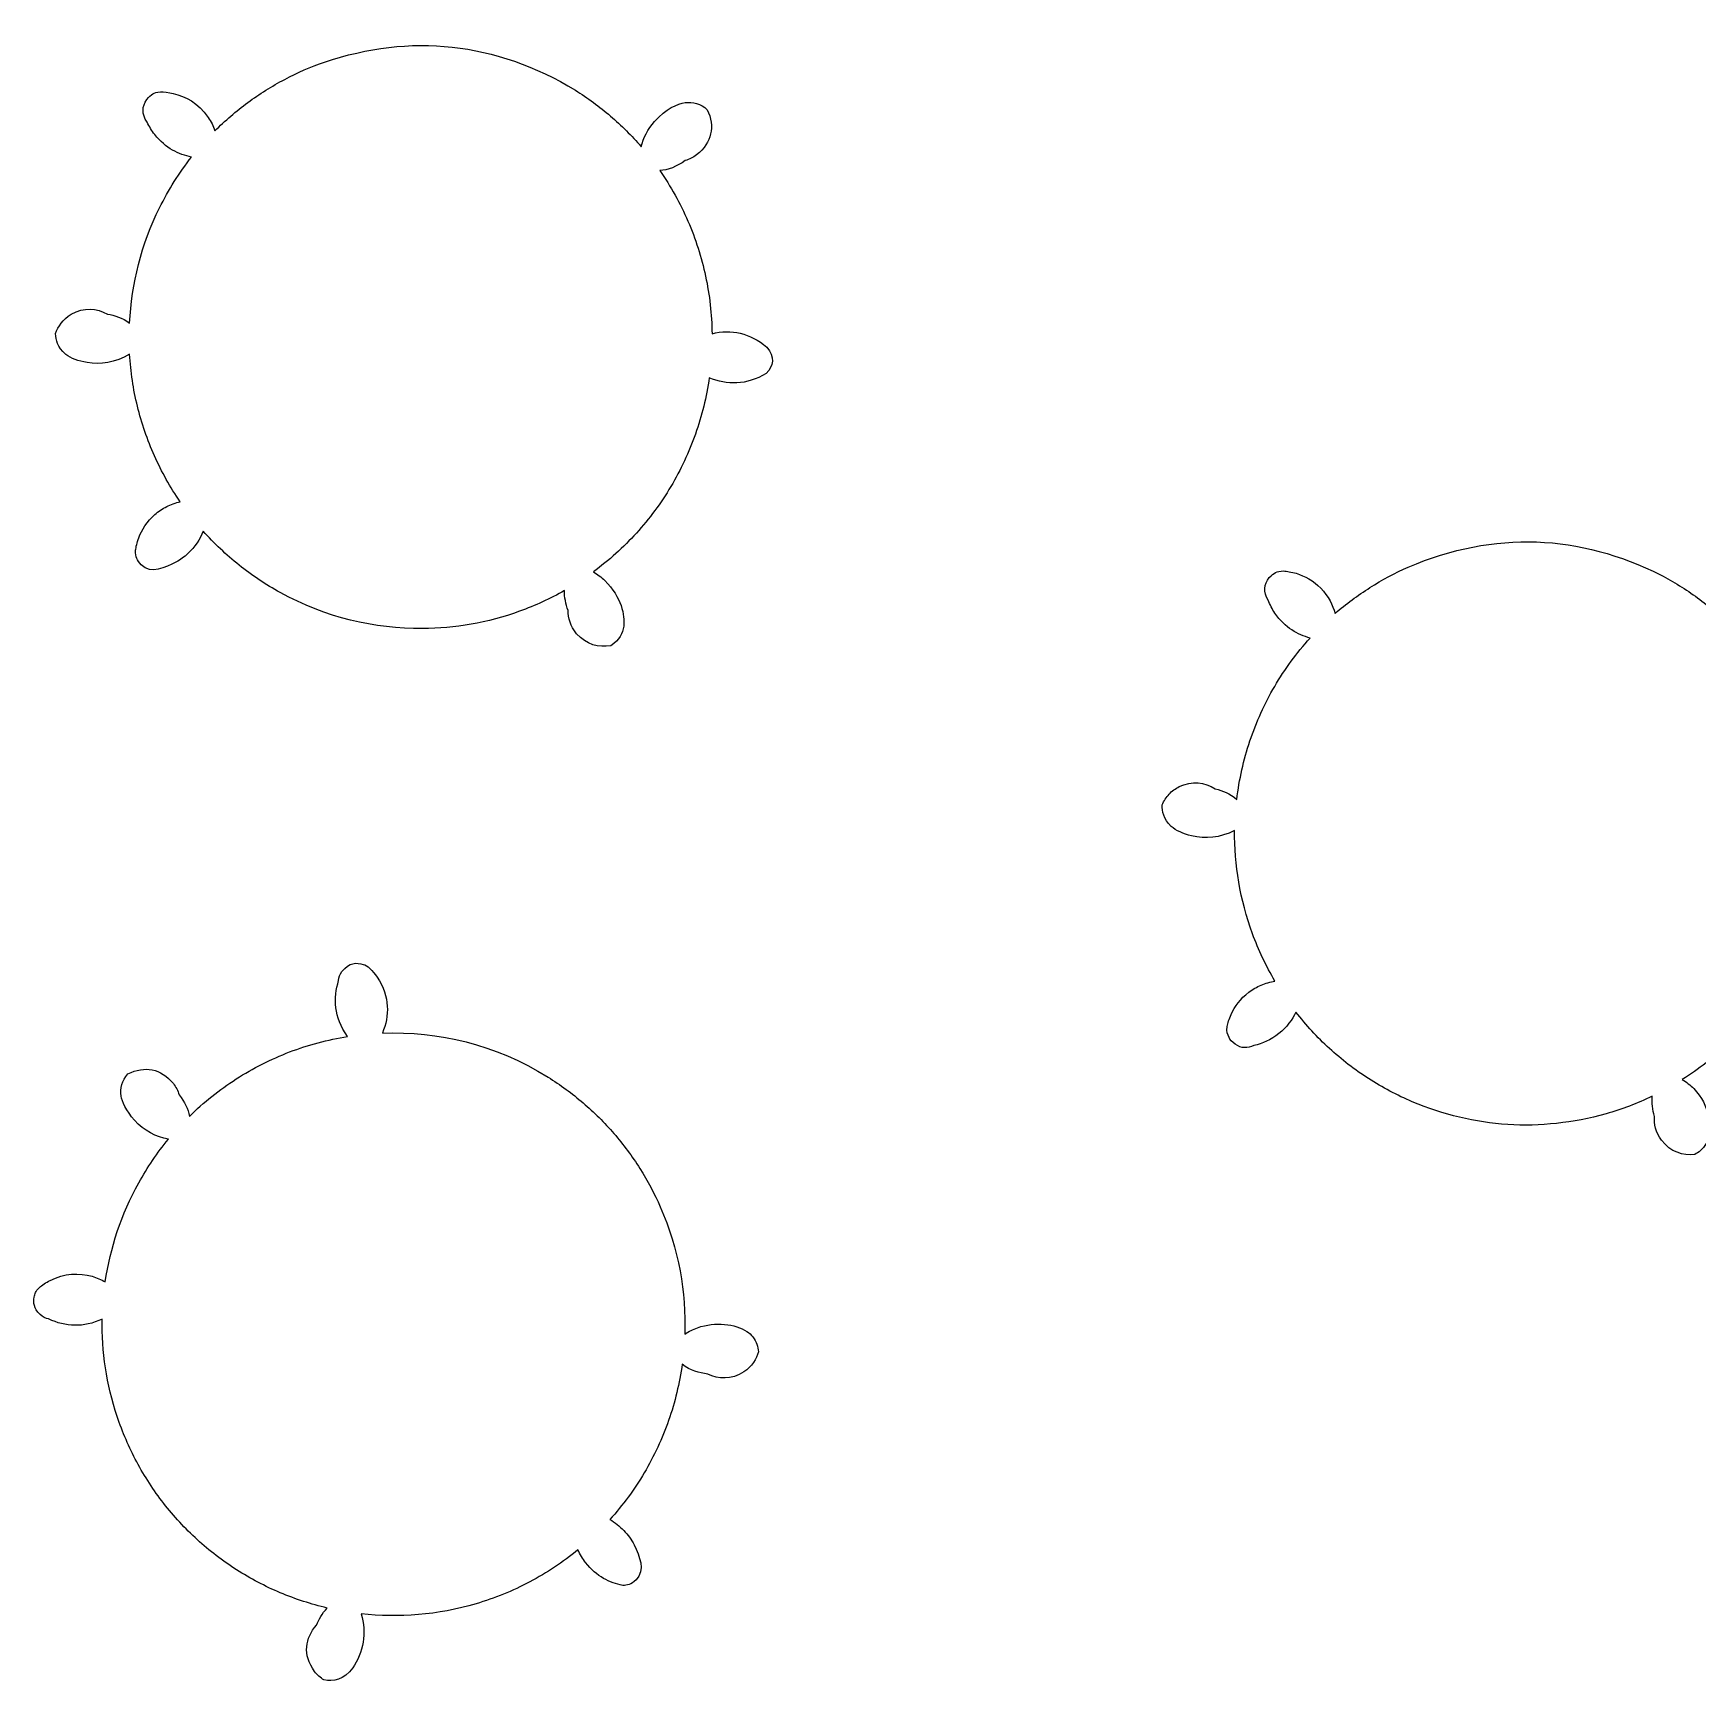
# Model space of a CAD drawing. Header units: centimetres. Extents: x -10.8 to 7.4, y -1.4 to 14.
# Drawn here: x -10.79 to -2.19, y 4.18 to 12.7 of the extents above; entities that cross this region are included whole.
import ezdxf

# ---------------------------------------------------------------- set-up
doc = ezdxf.new("R2010")
doc.units = ezdxf.units.CM
doc.header["$MEASUREMENT"] = 0
doc.layers.add('Layer 1', color=7, linetype='Continuous')

msp = doc.modelspace()

# ---------------------------------------------------------------- linework, layer by layer
at = {"layer": 'Layer 1', "lineweight": 25}
for points, knots in [([(-10.10479, 10.25446), (-10.12686, 10.24329), (-10.14753, 10.22935), (-10.16616, 10.21308), (-10.16616, 10.21308), (-10.20716, 10.17715), (-10.23356, 10.13486), (-10.2495, 10.09206), (-10.2495, 10.09206), (-10.25813, 10.06882), (-10.26394, 10.04448), (-10.26569, 10.02813), (-10.26569, 10.02813), (-10.26705, 9.99067), (-10.25952, 9.97916), (-10.2365, 9.95291), (-10.2365, 9.95291), (-10.18391, 9.90113), (-10.11549, 9.93921), (-10.05451, 9.96783), (-10.05451, 9.96783), (-10.03369, 9.97963), (-10.01423, 9.99382), (-9.9966, 10.01001), (-9.9966, 10.01001), (-9.95815, 10.04538), (-9.93238, 10.0861), (-9.91608, 10.12738), (-9.91608, 10.12738), (-9.85927, 10.06369), (-9.79706, 10.00485), (-9.73031, 9.95167), (-9.73031, 9.95167), (-9.66357, 9.89849), (-9.59229, 9.85099), (-9.51751, 9.80988), (-9.51751, 9.80988), (-9.28087, 9.68036), (-9.03093, 9.62213), (-8.781, 9.62337), (-8.781, 9.62337), (-8.61534, 9.62448), (-8.44505, 9.65306), (-8.27936, 9.71291), (-8.27936, 9.71291), (-8.19909, 9.74188), (-8.12131, 9.7777), (-8.04709, 9.81983), (-8.04709, 9.81983), (-8.04791, 9.78585), (-8.04095, 9.75117), (-8.02833, 9.71701), (-8.02833, 9.71701), (-8.02823, 9.67851), (-8.01727, 9.63589), (-7.98425, 9.59652), (-7.98425, 9.59652), (-7.93417, 9.53992), (-7.87016, 9.52341), (-7.80717, 9.535), (-7.80717, 9.535), (-7.7615, 9.56418), (-7.74644, 9.59932), (-7.74017, 9.63546), (-7.74017, 9.63546), (-7.73576, 9.69346), (-7.75033, 9.78411), (-7.83865, 9.872), (-7.83865, 9.872), (-7.85659, 9.88907), (-7.87649, 9.90404), (-7.89784, 9.91661), (-7.89784, 9.91661), (-7.81725, 9.97596), (-7.74258, 10.04329), (-7.6753, 10.11738), (-7.6753, 10.11738), (-7.60801, 10.19146), (-7.54817, 10.27226), (-7.49689, 10.3582), (-7.49689, 10.3582), (-7.44561, 10.44411), (-7.40291, 10.53518), (-7.36965, 10.62956), (-7.36965, 10.62956), (-7.33639, 10.72393), (-7.31258, 10.82164), (-7.29861, 10.92073), (-7.29861, 10.92073), (-7.20619, 10.88279), (-7.10774, 10.88104), (-7.00368, 10.94269), (-7.00368, 10.94269), (-6.96529, 10.98214), (-6.95674, 11.02879), (-7.00085, 11.07948), (-7.00085, 11.07948), (-7.08755, 11.15203), (-7.18458, 11.17383), (-7.28403, 11.14827), (-7.28403, 11.14827), (-7.28525, 11.24826), (-7.29639, 11.34812), (-7.31729, 11.4459), (-7.31729, 11.4459), (-7.33819, 11.54367), (-7.36886, 11.63936), (-7.4087, 11.73107), (-7.4087, 11.73107), (-7.44855, 11.82278), (-7.49758, 11.9105), (-7.55473, 11.99254), (-7.55473, 11.99254), (-7.51226, 11.99383), (-7.46667, 12.01212), (-7.42262, 12.04436), (-7.42262, 12.04436), (-7.40164, 12.05033), (-7.38166, 12.05999), (-7.36399, 12.07284), (-7.36399, 12.07284), (-7.28316, 12.13894), (-7.26877, 12.21906), (-7.30843, 12.30704), (-7.30843, 12.30704), (-7.34272, 12.3384), (-7.38322, 12.34884), (-7.42341, 12.34386), (-7.42341, 12.34386), (-7.46265, 12.33742), (-7.5221, 12.31272), (-7.58198, 12.24573), (-7.58198, 12.24573), (-7.61632, 12.20579), (-7.63849, 12.16077), (-7.65029, 12.11557), (-7.65029, 12.11557), (-7.69935, 12.17236), (-7.75264, 12.2255), (-7.80957, 12.27437), (-7.80957, 12.27437), (-7.86651, 12.32324), (-7.9271, 12.36785), (-7.99068, 12.4077), (-7.99068, 12.4077), (-8.40457, 12.65918), (-8.84413, 12.7021), (-9.28846, 12.55344), (-9.28846, 12.55344), (-9.3593, 12.52869), (-9.42828, 12.49863), (-9.49464, 12.46361), (-9.49464, 12.46361), (-9.56101, 12.42859), (-9.62475, 12.38861), (-9.68517, 12.3441), (-9.68517, 12.3441), (-9.74569, 12.29991), (-9.80287, 12.24903), (-9.85608, 12.19848), (-9.85608, 12.19848), (-9.86387, 12.22245), (-9.87563, 12.24542), (-9.8897, 12.26653), (-9.8897, 12.26653), (-9.94414, 12.34481), (-10.00661, 12.37538), (-10.07104, 12.39122), (-10.07104, 12.39122), (-10.09551, 12.39677), (-10.12073, 12.39927), (-10.13731, 12.39882), (-10.13731, 12.39882), (-10.17417, 12.39496), (-10.18264, 12.38854), (-10.20815, 12.35989), (-10.20815, 12.35989), (-10.23183, 12.32462), (-10.23593, 12.28491), (-10.20578, 12.24308), (-10.20578, 12.24308), (-10.19539, 12.21998), (-10.18222, 12.19812), (-10.16663, 12.17815), (-10.16663, 12.17815), (-10.10865, 12.10608), (-10.0431, 12.07569), (-9.97609, 12.06215), (-9.97609, 12.06215), (-10.04, 11.98079), (-10.09557, 11.89286), (-10.14154, 11.80017), (-10.14154, 11.80017), (-10.2356, 11.61073), (-10.28688, 11.40602), (-10.29667, 11.20357), (-10.29667, 11.20357), (-10.33495, 11.23196), (-10.37293, 11.24299), (-10.41152, 11.24992), (-10.41152, 11.24992), (-10.46679, 11.28083), (-10.53226, 11.28675), (-10.59896, 11.24892), (-10.59896, 11.24892), (-10.64247, 11.22267), (-10.66701, 11.18579), (-10.67962, 11.14912), (-10.67962, 11.14912), (-10.67722, 11.11427), (-10.67221, 11.08112), (-10.62601, 11.04093), (-10.62601, 11.04093), (-10.60071, 11.02061), (-10.56014, 11.00717), (-10.51688, 10.99921), (-10.51688, 10.99921), (-10.44677, 10.98815), (-10.37218, 10.99717), (-10.29685, 11.04204), (-10.29685, 11.04204), (-10.29143, 10.9515), (-10.27784, 10.86146), (-10.25626, 10.77338), (-10.25626, 10.77338), (-10.23468, 10.68528), (-10.20512, 10.59916), (-10.16805, 10.51637), (-10.16805, 10.51637), (-10.13098, 10.43361), (-10.08641, 10.35418), (-10.0351, 10.27941), (-10.0351, 10.27941), (-10.05924, 10.27404), (-10.08272, 10.26562), (-10.10479, 10.25446)], [0, 0, 0, 0, 0.0166667, 0.0166667, 0.0166667, 0.0166667, 0.0333333, 0.0333333, 0.0333333, 0.0333333, 0.05, 0.05, 0.05, 0.05, 0.0666667, 0.0666667, 0.0666667, 0.0666667, 0.0833333, 0.0833333, 0.0833333, 0.0833333, 0.1, 0.1, 0.1, 0.1, 0.1166667, 0.1166667, 0.1166667, 0.1166667, 0.1333333, 0.1333333, 0.1333333, 0.1333333, 0.15, 0.15, 0.15, 0.15, 0.1666667, 0.1666667, 0.1666667, 0.1666667, 0.1833333, 0.1833333, 0.1833333, 0.1833333, 0.2, 0.2, 0.2, 0.2, 0.2166667, 0.2166667, 0.2166667, 0.2166667, 0.2333333, 0.2333333, 0.2333333, 0.2333333, 0.25, 0.25, 0.25, 0.25, 0.2666667, 0.2666667, 0.2666667, 0.2666667, 0.2833333, 0.2833333, 0.2833333, 0.2833333, 0.3, 0.3, 0.3, 0.3, 0.3166667, 0.3166667, 0.3166667, 0.3166667, 0.3333333, 0.3333333, 0.3333333, 0.3333333, 0.35, 0.35, 0.35, 0.35, 0.3666667, 0.3666667, 0.3666667, 0.3666667, 0.3833333, 0.3833333, 0.3833333, 0.3833333, 0.4, 0.4, 0.4, 0.4, 0.4166667, 0.4166667, 0.4166667, 0.4166667, 0.4333333, 0.4333333, 0.4333333, 0.4333333, 0.45, 0.45, 0.45, 0.45, 0.4666667, 0.4666667, 0.4666667, 0.4666667, 0.4833333, 0.4833333, 0.4833333, 0.4833333, 0.5, 0.5, 0.5, 0.5, 0.5166667, 0.5166667, 0.5166667, 0.5166667, 0.5333333, 0.5333333, 0.5333333, 0.5333333, 0.55, 0.55, 0.55, 0.55, 0.5666667, 0.5666667, 0.5666667, 0.5666667, 0.5833333, 0.5833333, 0.5833333, 0.5833333, 0.6, 0.6, 0.6, 0.6, 0.6166667, 0.6166667, 0.6166667, 0.6166667, 0.6333333, 0.6333333, 0.6333333, 0.6333333, 0.65, 0.65, 0.65, 0.65, 0.6666667, 0.6666667, 0.6666667, 0.6666667, 0.6833333, 0.6833333, 0.6833333, 0.6833333, 0.7, 0.7, 0.7, 0.7, 0.7166667, 0.7166667, 0.7166667, 0.7166667, 0.7333333, 0.7333333, 0.7333333, 0.7333333, 0.75, 0.75, 0.75, 0.75, 0.7666667, 0.7666667, 0.7666667, 0.7666667, 0.7833333, 0.7833333, 0.7833333, 0.7833333, 0.8, 0.8, 0.8, 0.8, 0.8166667, 0.8166667, 0.8166667, 0.8166667, 0.8333333, 0.8333333, 0.8333333, 0.8333333, 0.85, 0.85, 0.85, 0.85, 0.8666667, 0.8666667, 0.8666667, 0.8666667, 0.8833333, 0.8833333, 0.8833333, 0.8833333, 0.9, 0.9, 0.9, 0.9, 0.9166667, 0.9166667, 0.9166667, 0.9166667, 0.9333333, 0.9333333, 0.9333333, 0.9333333, 0.95, 0.95, 0.95, 0.95, 0.9666667, 0.9666667, 0.9666667, 0.9666667, 1, 1, 1, 1]), ([(-4.44317, 7.77986), (-4.46598, 7.77023), (-4.48755, 7.75774), (-4.50726, 7.74279), (-4.50726, 7.74279), (-4.55139, 7.70914), (-4.58007, 7.6689), (-4.59875, 7.62781), (-4.59875, 7.62781), (-4.60894, 7.60521), (-4.61642, 7.58134), (-4.61928, 7.56515), (-4.61928, 7.56515), (-4.62391, 7.53597), (-4.61664, 7.52626), (-4.60962, 7.50864), (-4.60962, 7.50864), (-4.60105, 7.48591), (-4.55954, 7.45553), (-4.52901, 7.45673), (-4.52901, 7.45673), (-4.51324, 7.45591), (-4.49641, 7.45892), (-4.48045, 7.46699), (-4.48045, 7.46699), (-4.4377, 7.47665), (-4.39372, 7.49543), (-4.3521, 7.52853), (-4.3521, 7.52853), (-4.31064, 7.56177), (-4.28257, 7.6005), (-4.26368, 7.64008), (-4.26368, 7.64008), (-4.2114, 7.57264), (-4.15338, 7.50964), (-4.09046, 7.45199), (-4.09046, 7.45199), (-4.02754, 7.39434), (-3.9597, 7.34206), (-3.88792, 7.29589), (-3.88792, 7.29589), (-3.81616, 7.24969), (-3.74047, 7.20963), (-3.66194, 7.17624), (-3.66194, 7.17624), (-3.33759, 7.04104), (-3.00331, 7.01847), (-2.65941, 7.11383), (-2.65941, 7.11383), (-2.57733, 7.13719), (-2.49724, 7.16759), (-2.4203, 7.20447), (-2.4203, 7.20447), (-2.42353, 7.17013), (-2.41879, 7.13518), (-2.40869, 7.10065), (-2.40869, 7.10065), (-2.41136, 7.06157), (-2.40255, 7.01776), (-2.37299, 6.97738), (-2.37299, 6.97738), (-2.32468, 6.91512), (-2.26227, 6.89703), (-2.20059, 6.90383), (-2.20059, 6.90383), (-2.1804, 6.91473), (-2.16075, 6.92798), (-2.14151, 6.96068), (-2.14151, 6.96068), (-2.13471, 6.97278), (-2.12966, 6.98587), (-2.12683, 6.99937), (-2.12683, 6.99937), (-2.12061, 7.0585), (-2.11915, 7.15232), (-2.20591, 7.24448), (-2.20591, 7.24448), (-2.2234, 7.26239), (-2.24324, 7.27797), (-2.26475, 7.29075), (-2.26475, 7.29075), (-2.18027, 7.34441), (-2.10114, 7.40645), (-2.0289, 7.47572), (-2.0289, 7.47572), (-1.9567, 7.54499), (-1.8914, 7.62148), (-1.83433, 7.70366), (-1.83433, 7.70366), (-1.77726, 7.78587), (-1.72839, 7.87376), (-1.6887, 7.96563), (-1.6887, 7.96563), (-1.64902, 8.05749), (-1.61854, 8.15332), (-1.59777, 8.25119), (-1.59777, 8.25119), (-1.50506, 8.20536), (-1.40639, 8.2001), (-1.30204, 8.2528), (-1.30204, 8.2528), (-1.2586, 8.2917), (-1.25124, 8.33893), (-1.28979, 8.38906), (-1.28979, 8.38906), (-1.37438, 8.47024), (-1.46992, 8.49516), (-1.56755, 8.4772), (-1.56755, 8.4772), (-1.56186, 8.57702), (-1.5661, 8.67743), (-1.58022, 8.77641), (-1.58022, 8.77641), (-1.59433, 8.8754), (-1.61835, 8.97297), (-1.65179, 9.06722), (-1.65179, 9.06722), (-1.68521, 9.16144), (-1.72807, 9.25235), (-1.77943, 9.33812), (-1.77943, 9.33812), (-1.73588, 9.33646), (-1.68921, 9.35225), (-1.64409, 9.38072), (-1.64409, 9.38072), (-1.62272, 9.38522), (-1.60213, 9.3935), (-1.58364, 9.40509), (-1.58364, 9.40509), (-1.49453, 9.46878), (-1.48013, 9.54881), (-1.51204, 9.63491), (-1.51204, 9.63491), (-1.5453, 9.66962), (-1.58483, 9.68161), (-1.62422, 9.67954), (-1.62422, 9.67954), (-1.66476, 9.67597), (-1.72757, 9.65316), (-1.78917, 9.59257), (-1.78917, 9.59257), (-1.82671, 9.55455), (-1.85155, 9.51122), (-1.86632, 9.46745), (-1.86632, 9.46745), (-1.91132, 9.52749), (-1.96083, 9.58416), (-2.01425, 9.63684), (-2.01425, 9.63684), (-2.06769, 9.68952), (-2.12508, 9.73817), (-2.18575, 9.78233), (-2.18575, 9.78233), (-2.24644, 9.82647), (-2.31042, 9.86605), (-2.37699, 9.90068), (-2.37699, 9.90068), (-2.79442, 10.11068), (-3.23551, 10.13203), (-3.68229, 9.94172), (-3.68229, 9.94172), (-3.75092, 9.91134), (-3.81725, 9.87586), (-3.88059, 9.83562), (-3.88059, 9.83562), (-3.94401, 9.7957), (-4.00442, 9.749), (-4.06112, 9.70211), (-4.06112, 9.70211), (-4.07252, 9.74558), (-4.09464, 9.79011), (-4.13507, 9.83218), (-4.13507, 9.83218), (-4.17314, 9.87118), (-4.21759, 9.89576), (-4.26231, 9.9092), (-4.26231, 9.9092), (-4.28633, 9.91642), (-4.31131, 9.92066), (-4.3279, 9.92135), (-4.3279, 9.92135), (-4.36531, 9.92021), (-4.37531, 9.91301), (-4.40124, 9.8874), (-4.40124, 9.8874), (-4.42852, 9.85237), (-4.43309, 9.81244), (-4.40693, 9.77072), (-4.40693, 9.77072), (-4.39814, 9.74696), (-4.38653, 9.72423), (-4.37235, 9.70325), (-4.37235, 9.70325), (-4.31723, 9.62477), (-4.25482, 9.59244), (-4.19023, 9.5744), (-4.19023, 9.5744), (-4.25961, 9.49762), (-4.3211, 9.41374), (-4.37335, 9.32442), (-4.37335, 9.32442), (-4.42561, 9.23512), (-4.46863, 9.1404), (-4.50149, 9.04229), (-4.50149, 9.04229), (-4.53435, 8.94419), (-4.55705, 8.84269), (-4.56922, 8.73995), (-4.56922, 8.73995), (-4.60637, 8.77155), (-4.64312, 8.78456), (-4.68061, 8.79409), (-4.68061, 8.79409), (-4.7353, 8.82999), (-4.80137, 8.83809), (-4.86767, 8.80599), (-4.86767, 8.80599), (-4.88715, 8.79615), (-4.9049, 8.78282), (-4.91974, 8.76681), (-4.91974, 8.76681), (-4.93461, 8.7508), (-4.94657, 8.73215), (-4.95501, 8.71199), (-4.95501, 8.71199), (-4.95546, 8.67643), (-4.95035, 8.64095), (-4.90897, 8.60036), (-4.90897, 8.60036), (-4.88474, 8.57803), (-4.84526, 8.5621), (-4.80298, 8.55123), (-4.80298, 8.55123), (-4.73242, 8.5349), (-4.65653, 8.54017), (-4.58052, 8.5788), (-4.58052, 8.5788), (-4.58216, 8.40306), (-4.55298, 8.22164), (-4.48826, 8.0455), (-4.48826, 8.0455), (-4.45696, 7.96039), (-4.41799, 7.87807), (-4.37192, 7.79994), (-4.37192, 7.79994), (-4.3964, 7.79624), (-4.42039, 7.78949), (-4.44317, 7.77986)], [0, 0, 0, 0, 0.015873, 0.015873, 0.015873, 0.015873, 0.031746, 0.031746, 0.031746, 0.031746, 0.047619, 0.047619, 0.047619, 0.047619, 0.0634921, 0.0634921, 0.0634921, 0.0634921, 0.0793651, 0.0793651, 0.0793651, 0.0793651, 0.0952381, 0.0952381, 0.0952381, 0.0952381, 0.1111111, 0.1111111, 0.1111111, 0.1111111, 0.1269841, 0.1269841, 0.1269841, 0.1269841, 0.1428571, 0.1428571, 0.1428571, 0.1428571, 0.1587302, 0.1587302, 0.1587302, 0.1587302, 0.1746032, 0.1746032, 0.1746032, 0.1746032, 0.1904762, 0.1904762, 0.1904762, 0.1904762, 0.2063492, 0.2063492, 0.2063492, 0.2063492, 0.2222222, 0.2222222, 0.2222222, 0.2222222, 0.2380952, 0.2380952, 0.2380952, 0.2380952, 0.2539683, 0.2539683, 0.2539683, 0.2539683, 0.2698413, 0.2698413, 0.2698413, 0.2698413, 0.2857143, 0.2857143, 0.2857143, 0.2857143, 0.3015873, 0.3015873, 0.3015873, 0.3015873, 0.3174603, 0.3174603, 0.3174603, 0.3174603, 0.3333333, 0.3333333, 0.3333333, 0.3333333, 0.3492063, 0.3492063, 0.3492063, 0.3492063, 0.3650794, 0.3650794, 0.3650794, 0.3650794, 0.3809524, 0.3809524, 0.3809524, 0.3809524, 0.3968254, 0.3968254, 0.3968254, 0.3968254, 0.4126984, 0.4126984, 0.4126984, 0.4126984, 0.4285714, 0.4285714, 0.4285714, 0.4285714, 0.4444444, 0.4444444, 0.4444444, 0.4444444, 0.4603175, 0.4603175, 0.4603175, 0.4603175, 0.4761905, 0.4761905, 0.4761905, 0.4761905, 0.4920635, 0.4920635, 0.4920635, 0.4920635, 0.5079365, 0.5079365, 0.5079365, 0.5079365, 0.5238095, 0.5238095, 0.5238095, 0.5238095, 0.5396825, 0.5396825, 0.5396825, 0.5396825, 0.5555556, 0.5555556, 0.5555556, 0.5555556, 0.5714286, 0.5714286, 0.5714286, 0.5714286, 0.5873016, 0.5873016, 0.5873016, 0.5873016, 0.6031746, 0.6031746, 0.6031746, 0.6031746, 0.6190476, 0.6190476, 0.6190476, 0.6190476, 0.6349206, 0.6349206, 0.6349206, 0.6349206, 0.6507937, 0.6507937, 0.6507937, 0.6507937, 0.6666667, 0.6666667, 0.6666667, 0.6666667, 0.6825397, 0.6825397, 0.6825397, 0.6825397, 0.6984127, 0.6984127, 0.6984127, 0.6984127, 0.7142857, 0.7142857, 0.7142857, 0.7142857, 0.7301587, 0.7301587, 0.7301587, 0.7301587, 0.7460317, 0.7460317, 0.7460317, 0.7460317, 0.7619048, 0.7619048, 0.7619048, 0.7619048, 0.7777778, 0.7777778, 0.7777778, 0.7777778, 0.7936508, 0.7936508, 0.7936508, 0.7936508, 0.8095238, 0.8095238, 0.8095238, 0.8095238, 0.8253968, 0.8253968, 0.8253968, 0.8253968, 0.8412698, 0.8412698, 0.8412698, 0.8412698, 0.8571429, 0.8571429, 0.8571429, 0.8571429, 0.8730159, 0.8730159, 0.8730159, 0.8730159, 0.8888889, 0.8888889, 0.8888889, 0.8888889, 0.9047619, 0.9047619, 0.9047619, 0.9047619, 0.9206349, 0.9206349, 0.9206349, 0.9206349, 0.9365079, 0.9365079, 0.9365079, 0.9365079, 0.952381, 0.952381, 0.952381, 0.952381, 0.968254, 0.968254, 0.968254, 0.968254, 1, 1, 1, 1]), ([(-10.49075, 6.27348), (-10.55905, 6.29248), (-10.63322, 6.28938), (-10.70725, 6.25237), (-10.70725, 6.25237), (-10.72935, 6.24115), (-10.75014, 6.22723), (-10.76251, 6.21641), (-10.76251, 6.21641), (-10.78582, 6.1949), (-10.78508, 6.18284), (-10.79038, 6.1663), (-10.79038, 6.1663), (-10.795, 6.13817), (-10.79335, 6.1078), (-10.76005, 6.07534), (-10.76005, 6.07534), (-10.7467, 6.06343), (-10.7312, 6.05618), (-10.71577, 6.05293), (-10.71577, 6.05293), (-10.62813, 6.01155), (-10.53562, 6.00707), (-10.43837, 6.05208), (-10.43837, 6.05208), (-10.44128, 5.88597), (-10.41668, 5.71497), (-10.36105, 5.54839), (-10.36105, 5.54839), (-10.33403, 5.46746), (-10.30012, 5.38882), (-10.2598, 5.3136), (-10.2598, 5.3136), (-10.21949, 5.23838), (-10.17277, 5.1666), (-10.12032, 5.09929), (-10.12032, 5.09929), (-10.06787, 5.03195), (-10.00969, 4.96911), (-9.94662, 4.91162), (-9.94662, 4.91162), (-9.88354, 4.85415), (-9.81558, 4.80203), (-9.74369, 4.75604), (-9.74369, 4.75604), (-9.67181, 4.71003), (-9.59601, 4.67016), (-9.51739, 4.63698), (-9.51739, 4.63698), (-9.43876, 4.60383), (-9.35731, 4.57734), (-9.27422, 4.55792), (-9.27422, 4.55792), (-9.30239, 4.52832), (-9.31765, 4.49945), (-9.33021, 4.46969), (-9.33021, 4.46969), (-9.38871, 4.39989), (-9.40297, 4.31993), (-9.34001, 4.22918), (-9.34001, 4.22918), (-9.32648, 4.21203), (-9.30986, 4.19732), (-9.29125, 4.18592), (-9.29125, 4.18592), (-9.24632, 4.1769), (-9.18495, 4.18629), (-9.14267, 4.24916), (-9.14267, 4.24916), (-9.11852, 4.28379), (-9.09611, 4.33491), (-9.08939, 4.38076), (-9.08939, 4.38076), (-9.08153, 4.42833), (-9.08415, 4.47895), (-9.09891, 4.52774), (-9.09891, 4.52774), (-8.90491, 4.50601), (-8.70182, 4.52181), (-8.50476, 4.58002), (-8.50476, 4.58002), (-8.40878, 4.60835), (-8.31563, 4.64624), (-8.22716, 4.69302), (-8.22716, 4.69302), (-8.13869, 4.73977), (-8.0549, 4.79539), (-7.9774, 4.85868), (-7.9774, 4.85868), (-7.96703, 4.83526), (-7.95382, 4.81306), (-7.93816, 4.79277), (-7.93816, 4.79277), (-7.87969, 4.7194), (-7.81352, 4.68858), (-7.74586, 4.67471), (-7.74586, 4.67471), (-7.72374, 4.67495), (-7.70154, 4.67916), (-7.67689, 4.70326), (-7.67689, 4.70326), (-7.62722, 4.75491), (-7.65977, 4.82481), (-7.68678, 4.88463), (-7.68678, 4.88463), (-7.70104, 4.9118), (-7.71911, 4.93697), (-7.74031, 4.95911), (-7.74031, 4.95911), (-7.7615, 4.98128), (-7.78581, 5.00044), (-7.8123, 5.01594), (-7.8123, 5.01594), (-7.74533, 5.09019), (-7.68575, 5.1711), (-7.63476, 5.25711), (-7.63476, 5.25711), (-7.58375, 5.34313), (-7.54137, 5.43422), (-7.5084, 5.52863), (-7.5084, 5.52863), (-7.47543, 5.62303), (-7.45191, 5.72072), (-7.43823, 5.81977), (-7.43823, 5.81977), (-7.39558, 5.78432), (-7.35039, 5.7739), (-7.30605, 5.76821), (-7.30605, 5.76821), (-7.25048, 5.74125), (-7.18587, 5.73691), (-7.11893, 5.77953), (-7.11893, 5.77953), (-7.07774, 5.8075), (-7.05453, 5.84581), (-7.0439, 5.88365), (-7.0439, 5.88365), (-7.0458, 5.9086), (-7.05408, 5.93524), (-7.07337, 5.96014), (-7.07337, 5.96014), (-7.08189, 5.97106), (-7.09205, 5.98072), (-7.10337, 5.98871), (-7.10337, 5.98871), (-7.16375, 6.02665), (-7.26665, 6.04089), (-7.35851, 6.00755), (-7.35851, 6.00755), (-7.3818, 5.99927), (-7.40413, 5.98831), (-7.42495, 5.97498), (-7.42495, 5.97498), (-7.41807, 6.19067), (-7.45511, 6.41191), (-7.55171, 6.6326), (-7.55171, 6.6326), (-7.58193, 6.70126), (-7.61727, 6.7677), (-7.65736, 6.83112), (-7.65736, 6.83112), (-7.69747, 6.89454), (-7.74232, 6.95497), (-7.7914, 7.01172), (-7.7914, 7.01172), (-7.8405, 7.06848), (-7.89384, 7.12155), (-7.95081, 7.17037), (-7.95081, 7.17037), (-8.0078, 7.21918), (-8.06844, 7.26374), (-8.13207, 7.30353), (-8.13207, 7.30353), (-8.41002, 7.47522), (-8.69738, 7.54152), (-8.98932, 7.53179), (-8.98932, 7.53179), (-8.95171, 7.62151), (-8.94965, 7.71803), (-9.01603, 7.8201), (-9.01603, 7.8201), (-9.03987, 7.85416), (-9.06794, 7.88358), (-9.08836, 7.88686), (-9.08836, 7.88686), (-9.12261, 7.89567), (-9.15855, 7.8998), (-9.19918, 7.84958), (-9.19918, 7.84958), (-9.20895, 7.83519), (-9.21431, 7.81881), (-9.21552, 7.80272), (-9.21552, 7.80272), (-9.24375, 7.71221), (-9.24132, 7.61577), (-9.16957, 7.51395), (-9.16957, 7.51395), (-9.27173, 7.49758), (-9.37221, 7.47067), (-9.46888, 7.43379), (-9.46888, 7.43379), (-9.56555, 7.3969), (-9.6584, 7.35002), (-9.74547, 7.29411), (-9.74547, 7.29411), (-9.83254, 7.23823), (-9.91382, 7.17333), (-9.98765, 7.10083), (-9.98765, 7.10083), (-9.99408, 7.13759), (-10.01195, 7.17574), (-10.04056, 7.21283), (-10.04056, 7.21283), (-10.04703, 7.23368), (-10.05718, 7.25339), (-10.07044, 7.27075), (-10.07044, 7.27075), (-10.13725, 7.34872), (-10.21739, 7.36309), (-10.30589, 7.3207), (-10.30589, 7.3207), (-10.33619, 7.28599), (-10.34587, 7.24511), (-10.33993, 7.20482), (-10.33993, 7.20482), (-10.33746, 7.1787), (-10.31368, 7.12922), (-10.2716, 7.08065), (-10.2716, 7.08065), (-10.22188, 7.02572), (-10.15825, 6.99458), (-10.09619, 6.98217), (-10.09619, 6.98217), (-10.15376, 6.91205), (-10.205, 6.83673), (-10.24906, 6.75741), (-10.24906, 6.75741), (-10.3399, 6.59389), (-10.39701, 6.419), (-10.42263, 6.24451), (-10.42263, 6.24451), (-10.44402, 6.25692), (-10.46696, 6.26671), (-10.49075, 6.27348)], [0, 0, 0, 0, 0.016129, 0.016129, 0.016129, 0.016129, 0.0322581, 0.0322581, 0.0322581, 0.0322581, 0.0483871, 0.0483871, 0.0483871, 0.0483871, 0.0645161, 0.0645161, 0.0645161, 0.0645161, 0.0806452, 0.0806452, 0.0806452, 0.0806452, 0.0967742, 0.0967742, 0.0967742, 0.0967742, 0.1129032, 0.1129032, 0.1129032, 0.1129032, 0.1290323, 0.1290323, 0.1290323, 0.1290323, 0.1451613, 0.1451613, 0.1451613, 0.1451613, 0.1612903, 0.1612903, 0.1612903, 0.1612903, 0.1774194, 0.1774194, 0.1774194, 0.1774194, 0.1935484, 0.1935484, 0.1935484, 0.1935484, 0.2096774, 0.2096774, 0.2096774, 0.2096774, 0.2258065, 0.2258065, 0.2258065, 0.2258065, 0.2419355, 0.2419355, 0.2419355, 0.2419355, 0.2580645, 0.2580645, 0.2580645, 0.2580645, 0.2741935, 0.2741935, 0.2741935, 0.2741935, 0.2903226, 0.2903226, 0.2903226, 0.2903226, 0.3064516, 0.3064516, 0.3064516, 0.3064516, 0.3225806, 0.3225806, 0.3225806, 0.3225806, 0.3387097, 0.3387097, 0.3387097, 0.3387097, 0.3548387, 0.3548387, 0.3548387, 0.3548387, 0.3709677, 0.3709677, 0.3709677, 0.3709677, 0.3870968, 0.3870968, 0.3870968, 0.3870968, 0.4032258, 0.4032258, 0.4032258, 0.4032258, 0.4193548, 0.4193548, 0.4193548, 0.4193548, 0.4354839, 0.4354839, 0.4354839, 0.4354839, 0.4516129, 0.4516129, 0.4516129, 0.4516129, 0.4677419, 0.4677419, 0.4677419, 0.4677419, 0.483871, 0.483871, 0.483871, 0.483871, 0.5, 0.5, 0.5, 0.5, 0.516129, 0.516129, 0.516129, 0.516129, 0.5322581, 0.5322581, 0.5322581, 0.5322581, 0.5483871, 0.5483871, 0.5483871, 0.5483871, 0.5645161, 0.5645161, 0.5645161, 0.5645161, 0.5806452, 0.5806452, 0.5806452, 0.5806452, 0.5967742, 0.5967742, 0.5967742, 0.5967742, 0.6129032, 0.6129032, 0.6129032, 0.6129032, 0.6290323, 0.6290323, 0.6290323, 0.6290323, 0.6451613, 0.6451613, 0.6451613, 0.6451613, 0.6612903, 0.6612903, 0.6612903, 0.6612903, 0.6774194, 0.6774194, 0.6774194, 0.6774194, 0.6935484, 0.6935484, 0.6935484, 0.6935484, 0.7096774, 0.7096774, 0.7096774, 0.7096774, 0.7258065, 0.7258065, 0.7258065, 0.7258065, 0.7419355, 0.7419355, 0.7419355, 0.7419355, 0.7580645, 0.7580645, 0.7580645, 0.7580645, 0.7741935, 0.7741935, 0.7741935, 0.7741935, 0.7903226, 0.7903226, 0.7903226, 0.7903226, 0.8064516, 0.8064516, 0.8064516, 0.8064516, 0.8225806, 0.8225806, 0.8225806, 0.8225806, 0.8387097, 0.8387097, 0.8387097, 0.8387097, 0.8548387, 0.8548387, 0.8548387, 0.8548387, 0.8709677, 0.8709677, 0.8709677, 0.8709677, 0.8870968, 0.8870968, 0.8870968, 0.8870968, 0.9032258, 0.9032258, 0.9032258, 0.9032258, 0.9193548, 0.9193548, 0.9193548, 0.9193548, 0.9354839, 0.9354839, 0.9354839, 0.9354839, 0.9516129, 0.9516129, 0.9516129, 0.9516129, 0.9677419, 0.9677419, 0.9677419, 0.9677419, 1, 1, 1, 1])]:
    msp.add_open_spline(points, degree=3, knots=knots, dxfattribs=at)

doc.saveas('drawing.dxf')
